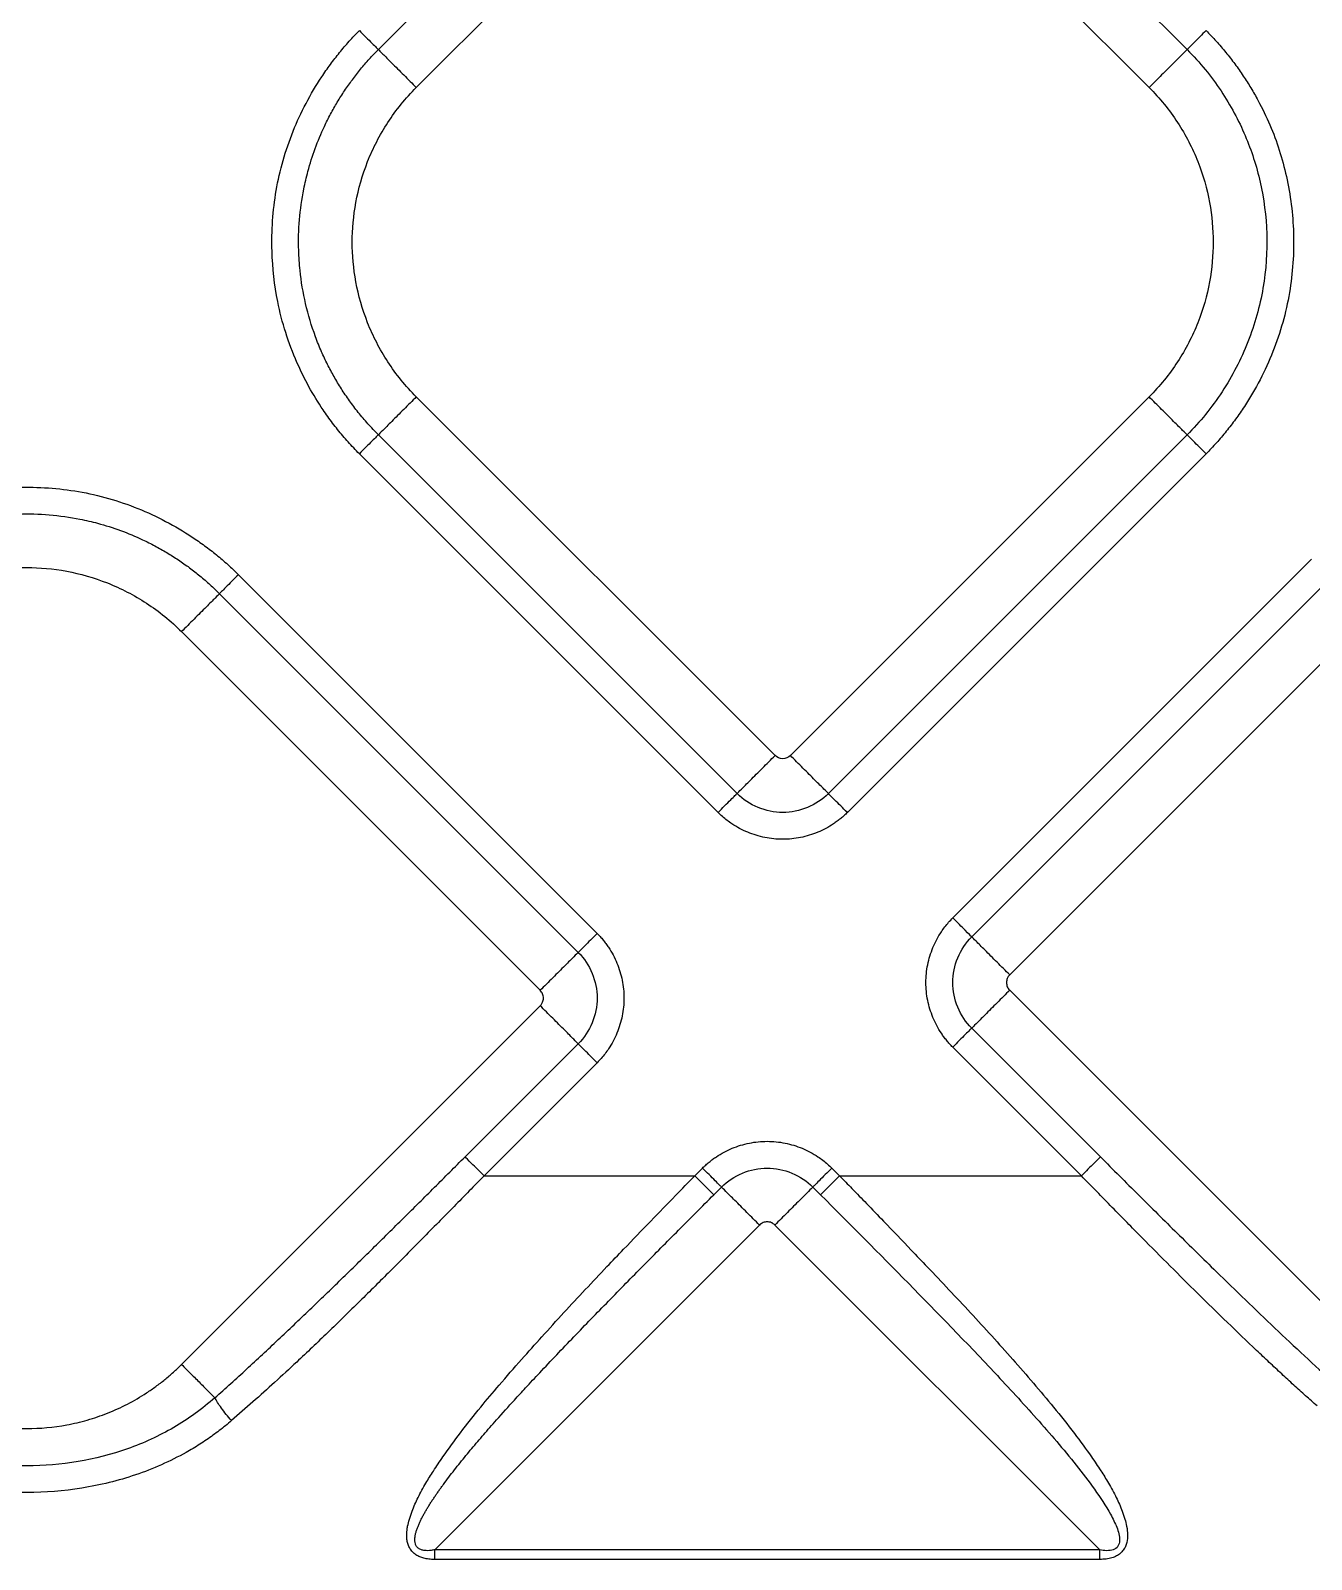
# Model space of a CAD drawing. Extents: x 0 to 84, y -21 to 126.
# Drawn here: x 36.848 to 39.2, y 25.899 to 28.707 of the extents above; entities that cross this region are included whole.
import ezdxf

# ---------------------------------------------------------------- set-up
doc = ezdxf.new("R2010")
doc.units = 0
doc.header["$MEASUREMENT"] = 0
doc.layers.add('1', color=4, linetype='Continuous')

# ---------------------------------------------------------------- blocks, each defined once
blk = doc.blocks.new('PRODIGY')
at = {"layer": '1', "color": 3, "linetype": 'Continuous', "lineweight": 25}
for p, q in [((37.4864, 28.6718), (38.1451, 29.3305)), ((38.3127, 29.3305), (38.9714, 28.6718)), ((37.5561, 28.6021), (38.2148, 29.2608)), ((38.243, 29.2608), (38.9017, 28.6021)), ((38.2148, 27.3755), (37.5561, 28.0341)), ((38.9017, 28.0341), (38.243, 27.3755)), ((38.1451, 27.3058), (37.4864, 27.9644)), ((38.9714, 27.9644), (38.3127, 27.3058)), ((38.1102, 27.2709), (37.4515, 27.9296)), ((39.0063, 27.9296), (38.3476, 27.2709)), ((38.5411, 27.0774), (39.1998, 27.7361)), ((37.2295, 27.7076), (37.8882, 27.0489)), ((38.576, 27.0426), (39.2346, 27.7012)), ((37.1947, 27.6727), (37.8533, 27.0141)), ((38.6457, 26.9729), (39.3043, 27.6315)), ((37.125, 27.603), (37.7836, 26.9444)), ((38.6457, 26.9446), (39.3043, 26.2859)), ((37.125, 26.2574), (37.7836, 26.9161)), ((38.576, 26.8749), (38.8122, 26.6387)), ((37.6456, 26.6387), (37.8533, 26.8464)), ((38.5411, 26.84), (38.7773, 26.6038)), ((37.6805, 26.6038), (37.8882, 26.8115)), ((38.0817, 26.618), (38.0675, 26.6038)), ((38.3333, 26.6038), (38.3191, 26.618)), ((37.6805, 26.6038), (38.0675, 26.6038)), ((38.3333, 26.6038), (38.7773, 26.6038)), ((38.1023, 26.569), (38.1166, 26.5832)), ((38.2985, 26.569), (38.2842, 26.5832)), ((37.5898, 25.9171), (38.1863, 26.5135)), ((38.811, 25.9171), (38.2145, 26.5135)), ((38.811, 25.9171), (37.5898, 25.9171)), ((38.811, 25.8994), (37.5898, 25.8994))]:
    blk.add_line(p, q, dxfattribs=at)
for points, knots in [([(37.4515, 27.9296), (37.448, 27.9331), (37.441, 27.9403), (37.4309, 27.9513), (37.4211, 27.9625), (37.4116, 27.9741), (37.4024, 27.9859), (37.3935, 27.9979), (37.3783, 28.0198), (37.3583, 28.0523), (37.3349, 28.0997), (37.3152, 28.1519), (37.2977, 28.2199), (37.29, 28.2891), (37.2913, 28.3575), (37.298, 28.4134), (37.3105, 28.4685), (37.329, 28.5221), (37.3528, 28.5735), (37.3767, 28.6139), (37.398, 28.6445), (37.4149, 28.6663), (37.4326, 28.6872), (37.4452, 28.7002), (37.4515, 28.7067)], [0, 0, 0, 0, 0.017341, 0.034665, 0.051985, 0.069313, 0.086663, 0.104047, 0.121478, 0.179141, 0.236743, 0.304922, 0.372836, 0.480686, 0.54577, 0.610337, 0.67596, 0.741895, 0.807114, 0.872629, 0.904913, 0.936849, 0.968517, 1, 1, 1, 1]), ([(37.4515, 28.7067), (37.4555, 28.7028), (37.4596, 28.6986), (37.4676, 28.6907), (37.4714, 28.6868), (37.4779, 28.6803), (37.4806, 28.6776), (37.4845, 28.6737), (37.4858, 28.6725), (37.4864, 28.6718)], [0, 0, 0, 0, 0.25, 0.25, 0.5, 0.5, 0.75, 0.75, 1, 1, 1, 1]), ([(39.0063, 28.7067), (39.0026, 28.703), (38.9986, 28.6991), (38.9909, 28.6913), (38.9871, 28.6875), (38.9804, 28.6809), (38.9776, 28.678), (38.9734, 28.6738), (38.9721, 28.6725), (38.9714, 28.6718)], [0, 0, 0, 0, 0.25, 0.25, 0.5, 0.5, 0.75, 0.75, 1, 1, 1, 1]), ([(39.0063, 28.7067), (39.0094, 28.7035), (39.0157, 28.6971), (39.0249, 28.6872), (39.0339, 28.6771), (39.0425, 28.6667), (39.051, 28.6562), (39.0592, 28.6454), (39.0671, 28.6344), (39.0771, 28.6199), (39.0888, 28.6014), (39.1057, 28.5717), (39.1241, 28.534), (39.1415, 28.4872), (39.1547, 28.4382), (39.1636, 28.3873), (39.1677, 28.3341), (39.1667, 28.28), (39.1602, 28.2249), (39.148, 28.1703), (39.1298, 28.1167), (39.1062, 28.0651), (39.0822, 28.0242), (39.0608, 27.9931), (39.0436, 27.9708), (39.0256, 27.9495), (39.0127, 27.9362), (39.0063, 27.9296)], [0, 0, 0, 0, 0.015653, 0.03129, 0.046922, 0.062557, 0.078206, 0.093877, 0.10958, 0.125325, 0.155378, 0.185662, 0.243925, 0.301095, 0.359088, 0.419952, 0.480645, 0.544392, 0.607866, 0.673169, 0.738587, 0.80425, 0.870202, 0.903106, 0.935649, 0.967918, 1, 1, 1, 1]), ([(37.4864, 27.9644), (37.4831, 27.9678), (37.4766, 27.9744), (37.4673, 27.9846), (37.4582, 27.995), (37.4495, 28.0055), (37.4412, 28.0162), (37.4333, 28.027), (37.4257, 28.038), (37.4184, 28.049), (37.4115, 28.0601), (37.405, 28.0713), (37.3988, 28.0825), (37.3929, 28.0938), (37.3874, 28.1053), (37.3797, 28.1221), (37.3665, 28.1549), (37.3516, 28.2045), (37.3427, 28.2579), (37.3392, 28.3095), (37.3405, 28.3595), (37.3473, 28.408), (37.3609, 28.4659), (37.3778, 28.5121), (37.3984, 28.5534), (37.4108, 28.5752), (37.4241, 28.5963), (37.4384, 28.6166), (37.4536, 28.636), (37.4695, 28.6545), (37.4808, 28.6661), (37.4864, 28.6718)], [0, 0, 0, 0, 0.017778, 0.03543, 0.052951, 0.070336, 0.08758, 0.104678, 0.121627, 0.138422, 0.15506, 0.171537, 0.187851, 0.204008, 0.220236, 0.23663, 0.2744, 0.355233, 0.434068, 0.480754, 0.552371, 0.624938, 0.667358, 0.779414, 0.811539, 0.843523, 0.875325, 0.90691, 0.938239, 0.96928, 1, 1, 1, 1]), ([(37.4864, 28.6718), (37.4877, 28.6705), (37.4904, 28.6678), (37.4988, 28.6595), (37.5044, 28.6538), (37.5177, 28.6405), (37.5253, 28.6329), (37.5408, 28.6174), (37.5487, 28.6095), (37.5561, 28.6021)], [0, 0, 0, 0, 0.25, 0.25, 0.5, 0.5, 0.75, 0.75, 1, 1, 1, 1]), ([(38.9714, 28.6718), (38.9701, 28.6705), (38.9674, 28.6678), (38.959, 28.6595), (38.9534, 28.6538), (38.9401, 28.6405), (38.9325, 28.6329), (38.917, 28.6174), (38.9091, 28.6095), (38.9017, 28.6021)], [0, 0, 0, 0, 0.25, 0.25, 0.5, 0.5, 0.75, 0.75, 1, 1, 1, 1]), ([(38.9714, 28.6718), (38.9951, 28.6482), (39.016, 28.6225), (39.0515, 28.5692), (39.0663, 28.5416), (39.0839, 28.5), (39.0891, 28.4863), (39.0983, 28.4578), (39.1023, 28.4432), (39.1125, 28.3979), (39.1167, 28.3662), (39.1187, 28.3009), (39.1165, 28.2673), (39.1051, 28.2005), (39.0958, 28.1672), (39.0706, 28.103), (39.0546, 28.0721), (39.0168, 28.0147), (38.9951, 27.9881), (38.9714, 27.9644)], [0, 0, 0, 0, 0.125, 0.125, 0.25, 0.25, 0.3125, 0.3125, 0.375, 0.375, 0.5, 0.5, 0.625, 0.625, 0.75, 0.75, 0.875, 0.875, 1, 1, 1, 1]), ([(37.5561, 28.0341), (37.5365, 28.0538), (37.5189, 28.0754), (37.4889, 28.1213), (37.4764, 28.1456), (37.4569, 28.195), (37.4498, 28.2202), (37.4406, 28.2699), (37.4385, 28.2945), (37.4385, 28.3418), (37.4406, 28.3664), (37.4498, 28.4161), (37.4569, 28.4413), (37.4764, 28.4907), (37.4889, 28.515), (37.5189, 28.5609), (37.5365, 28.5825), (37.5561, 28.6021)], [0, 0, 0, 0, 0.125, 0.125, 0.25, 0.25, 0.375, 0.375, 0.5, 0.5, 0.625, 0.625, 0.75, 0.75, 0.875, 0.875, 1, 1, 1, 1]), ([(38.9017, 28.6021), (38.9213, 28.5825), (38.9389, 28.5609), (38.9689, 28.515), (38.9814, 28.4907), (39.0009, 28.4413), (39.008, 28.4161), (39.0172, 28.3664), (39.0193, 28.3418), (39.0193, 28.2945), (39.0172, 28.2699), (39.008, 28.2202), (39.0009, 28.195), (38.9814, 28.1456), (38.9689, 28.1213), (38.9389, 28.0754), (38.9213, 28.0538), (38.9017, 28.0341)], [0, 0, 0, 0, 0.125, 0.125, 0.25, 0.25, 0.375, 0.375, 0.5, 0.5, 0.625, 0.625, 0.75, 0.75, 0.875, 0.875, 1, 1, 1, 1]), ([(37.5561, 28.0341), (37.5487, 28.0268), (37.5408, 28.0189), (37.5253, 28.0034), (37.5177, 27.9958), (37.5044, 27.9825), (37.4988, 27.9768), (37.4904, 27.9685), (37.4877, 27.9658), (37.4864, 27.9644)], [0, 0, 0, 0, 0.25, 0.25, 0.5, 0.5, 0.75, 0.75, 1, 1, 1, 1]), ([(38.9714, 27.9644), (38.9701, 27.9658), (38.9674, 27.9685), (38.959, 27.9768), (38.9534, 27.9825), (38.9401, 27.9958), (38.9325, 28.0034), (38.917, 28.0189), (38.9091, 28.0268), (38.9017, 28.0341)], [0, 0, 0, 0, 0.25, 0.25, 0.5, 0.5, 0.75, 0.75, 1, 1, 1, 1]), ([(37.4864, 27.9644), (37.4858, 27.9638), (37.4845, 27.9626), (37.4806, 27.9587), (37.4779, 27.956), (37.4714, 27.9494), (37.4676, 27.9456), (37.4596, 27.9377), (37.4555, 27.9335), (37.4515, 27.9296)], [0, 0, 0, 0, 0.25, 0.25, 0.5, 0.5, 0.75, 0.75, 1, 1, 1, 1]), ([(39.0063, 27.9296), (39.0023, 27.9335), (38.9982, 27.9377), (38.9902, 27.9456), (38.9864, 27.9494), (38.9799, 27.956), (38.9772, 27.9587), (38.9733, 27.9626), (38.972, 27.9638), (38.9714, 27.9644)], [0, 0, 0, 0, 0.25, 0.25, 0.5, 0.5, 0.75, 0.75, 1, 1, 1, 1]), ([(36.4524, 27.7076), (36.456, 27.7111), (36.4631, 27.7181), (36.4741, 27.7282), (36.4854, 27.738), (36.4969, 27.7475), (36.5087, 27.7567), (36.5208, 27.7656), (36.5426, 27.7808), (36.5752, 27.8008), (36.6225, 27.8242), (36.6747, 27.8439), (36.7428, 27.8614), (36.812, 27.8691), (36.8803, 27.8678), (36.9362, 27.8611), (36.9913, 27.8486), (37.0449, 27.8302), (37.0963, 27.8063), (37.1367, 27.7824), (37.1673, 27.7611), (37.1892, 27.7443), (37.21, 27.7265), (37.223, 27.7139), (37.2295, 27.7076)], [0, 0, 0, 0, 0.017341, 0.034665, 0.051985, 0.069313, 0.086663, 0.104047, 0.121478, 0.179141, 0.236743, 0.304922, 0.372836, 0.480686, 0.54577, 0.610337, 0.67596, 0.741895, 0.807114, 0.872629, 0.904913, 0.936849, 0.968517, 1, 1, 1, 1]), ([(36.4873, 27.6727), (36.4906, 27.676), (36.4972, 27.6825), (36.5074, 27.6919), (36.5178, 27.7009), (36.5284, 27.7096), (36.539, 27.7179), (36.5499, 27.7259), (36.5608, 27.7335), (36.5718, 27.7407), (36.5829, 27.7476), (36.5941, 27.7541), (36.6053, 27.7603), (36.6166, 27.7662), (36.6281, 27.7718), (36.6449, 27.7794), (36.6777, 27.7926), (36.7274, 27.8075), (36.7808, 27.8164), (36.8323, 27.8199), (36.8824, 27.8186), (36.9309, 27.8118), (36.9888, 27.7983), (37.035, 27.7814), (37.0762, 27.7607), (37.0981, 27.7483), (37.1192, 27.735), (37.1395, 27.7207), (37.1588, 27.7055), (37.1773, 27.6896), (37.1889, 27.6783), (37.1947, 27.6727)], [0, 0, 0, 0, 0.017777, 0.035429, 0.05295, 0.070335, 0.087578, 0.104677, 0.121626, 0.138421, 0.155059, 0.171536, 0.18785, 0.204007, 0.220236, 0.23663, 0.2744, 0.355233, 0.434067, 0.480754, 0.552372, 0.624938, 0.667358, 0.779414, 0.811539, 0.843523, 0.875326, 0.90691, 0.93824, 0.96928, 1, 1, 1, 1]), ([(36.557, 27.603), (36.5766, 27.6226), (36.5982, 27.6402), (36.6442, 27.6702), (36.6684, 27.6827), (36.7179, 27.7022), (36.743, 27.7094), (36.7928, 27.7186), (36.8173, 27.7207), (36.8646, 27.7207), (36.8892, 27.7186), (36.9389, 27.7094), (36.9641, 27.7022), (37.0135, 27.6827), (37.0378, 27.6702), (37.0837, 27.6402), (37.1054, 27.6226), (37.125, 27.603)], [0, 0, 0, 0, 0.125, 0.125, 0.25, 0.25, 0.375, 0.375, 0.5, 0.5, 0.625, 0.625, 0.75, 0.75, 0.875, 0.875, 1, 1, 1, 1]), ([(37.2295, 27.7076), (37.2256, 27.7037), (37.2215, 27.6995), (37.2135, 27.6915), (37.2097, 27.6877), (37.2032, 27.6812), (37.2005, 27.6785), (37.1965, 27.6746), (37.1953, 27.6733), (37.1947, 27.6727)], [0, 0, 0, 0, 0.25, 0.25, 0.5, 0.5, 0.75, 0.75, 1, 1, 1, 1]), ([(37.1947, 27.6727), (37.1934, 27.6714), (37.1907, 27.6687), (37.1823, 27.6604), (37.1766, 27.6547), (37.1634, 27.6414), (37.1557, 27.6338), (37.1402, 27.6183), (37.1323, 27.6104), (37.125, 27.603)], [0, 0, 0, 0, 0.25, 0.25, 0.5, 0.5, 0.75, 0.75, 1, 1, 1, 1]), ([(38.1451, 27.3058), (38.1464, 27.3071), (38.1491, 27.3098), (38.1574, 27.3181), (38.1631, 27.3238), (38.1764, 27.3371), (38.184, 27.3447), (38.1995, 27.3602), (38.2074, 27.3681), (38.2148, 27.3755)], [0, 0, 0, 0, 0.25, 0.25, 0.5, 0.5, 0.75, 0.75, 1, 1, 1, 1]), ([(38.3127, 27.3058), (38.3114, 27.3071), (38.3087, 27.3098), (38.3004, 27.3181), (38.2948, 27.3238), (38.2815, 27.337), (38.2739, 27.3446), (38.2583, 27.3602), (38.2504, 27.3681), (38.243, 27.3755)], [0, 0, 0, 0, 0.25, 0.25, 0.5, 0.5, 0.75, 0.75, 1, 1, 1, 1]), ([(38.1102, 27.2709), (38.1141, 27.2749), (38.1183, 27.279), (38.1262, 27.287), (38.1301, 27.2908), (38.1366, 27.2973), (38.1393, 27.3), (38.1432, 27.3039), (38.1444, 27.3052), (38.1451, 27.3058)], [0, 0, 0, 0, 0.25, 0.25, 0.5, 0.5, 0.75, 0.75, 1, 1, 1, 1]), ([(38.3127, 27.3058), (38.3019, 27.2949), (38.2887, 27.2862), (38.2598, 27.2742), (38.2443, 27.271), (38.2136, 27.271), (38.198, 27.2742), (38.1691, 27.2862), (38.1559, 27.2949), (38.1451, 27.3058)], [0, 0, 0, 0, 0.25, 0.25, 0.5, 0.5, 0.75, 0.75, 1, 1, 1, 1]), ([(38.3476, 27.2709), (38.3393, 27.2792), (38.3311, 27.2874), (38.3185, 27.3001), (38.3141, 27.3044), (38.3127, 27.3058)], [0, 0, 0, 0, 0.5, 0.5, 1, 1, 1, 1]), ([(38.3476, 27.2709), (38.3457, 27.269), (38.3417, 27.2652), (38.3355, 27.2598), (38.3289, 27.2548), (38.3199, 27.2485), (38.3081, 27.2414), (38.2932, 27.2344), (38.2777, 27.2288), (38.2564, 27.2234), (38.2289, 27.2206), (38.2014, 27.2234), (38.1801, 27.2288), (38.1646, 27.2344), (38.1497, 27.2414), (38.1371, 27.2489), (38.1266, 27.2564), (38.1181, 27.2633), (38.1128, 27.2684), (38.1102, 27.2709)], [0, 0, 0, 0, 0.031198, 0.062422, 0.093752, 0.125266, 0.187622, 0.250173, 0.31267, 0.375042, 0.499989, 0.624937, 0.687308, 0.749825, 0.812368, 0.874743, 0.916727, 0.958417, 1, 1, 1, 1]), ([(38.5411, 26.84), (38.5392, 26.842), (38.5354, 26.8459), (38.53, 26.8522), (38.525, 26.8587), (38.5186, 26.8677), (38.5116, 26.8795), (38.5046, 26.8944), (38.499, 26.9099), (38.4936, 26.9312), (38.4908, 26.9587), (38.4936, 26.9862), (38.499, 27.0075), (38.5046, 27.023), (38.5116, 27.0379), (38.5191, 27.0505), (38.5266, 27.061), (38.5335, 27.0695), (38.5386, 27.0748), (38.5411, 27.0774)], [0, 0, 0, 0, 0.031198, 0.062422, 0.093752, 0.125266, 0.187622, 0.250173, 0.31267, 0.375042, 0.499989, 0.624937, 0.687308, 0.749825, 0.812368, 0.874743, 0.916727, 0.958417, 1, 1, 1, 1]), ([(38.576, 27.0426), (38.5746, 27.0439), (38.5702, 27.0483), (38.5576, 27.0609), (38.5494, 27.0692), (38.5411, 27.0774)], [0, 0, 0, 0, 0.5, 0.5, 1, 1, 1, 1]), ([(37.8882, 27.0489), (37.8799, 27.0407), (37.8717, 27.0324), (37.8591, 27.0198), (37.8547, 27.0154), (37.8533, 27.0141)], [0, 0, 0, 0, 0.5, 0.5, 1, 1, 1, 1]), ([(37.8882, 27.0489), (37.8901, 27.047), (37.8939, 27.043), (37.8993, 27.0368), (37.9044, 27.0303), (37.9107, 27.0212), (37.9177, 27.0094), (37.9247, 26.9945), (37.9303, 26.979), (37.9357, 26.9577), (37.9385, 26.9302), (37.9357, 26.9027), (37.9303, 26.8814), (37.9247, 26.8659), (37.9177, 26.851), (37.9102, 26.8384), (37.9027, 26.828), (37.8958, 26.8194), (37.8907, 26.8141), (37.8882, 26.8115)], [0, 0, 0, 0, 0.031198, 0.062422, 0.093752, 0.125266, 0.187622, 0.250173, 0.31267, 0.375042, 0.499989, 0.624937, 0.687308, 0.749825, 0.812368, 0.874743, 0.916727, 0.958417, 1, 1, 1, 1]), ([(38.576, 26.8749), (38.5651, 26.8857), (38.5563, 26.8989), (38.5444, 26.9278), (38.5412, 26.9434), (38.5412, 26.9741), (38.5444, 26.9896), (38.5563, 27.0185), (38.5651, 27.0317), (38.576, 27.0426)], [0, 0, 0, 0, 0.25, 0.25, 0.5, 0.5, 0.75, 0.75, 1, 1, 1, 1]), ([(38.6457, 26.9729), (38.6383, 26.9803), (38.6304, 26.9882), (38.6148, 27.0037), (38.6072, 27.0113), (38.5939, 27.0246), (38.5883, 27.0302), (38.5799, 27.0386), (38.5773, 27.0413), (38.576, 27.0426)], [0, 0, 0, 0, 0.25, 0.25, 0.5, 0.5, 0.75, 0.75, 1, 1, 1, 1]), ([(37.8533, 27.0141), (37.852, 27.0128), (37.8494, 27.0101), (37.841, 27.0017), (37.8354, 26.9961), (37.8221, 26.9828), (37.8145, 26.9752), (37.7989, 26.9597), (37.791, 26.9518), (37.7836, 26.9444)], [0, 0, 0, 0, 0.25, 0.25, 0.5, 0.5, 0.75, 0.75, 1, 1, 1, 1]), ([(37.8533, 27.0141), (37.8642, 27.0032), (37.873, 26.99), (37.8849, 26.9612), (37.8881, 26.9456), (37.8881, 26.9149), (37.8849, 26.8993), (37.873, 26.8704), (37.8642, 26.8572), (37.8533, 26.8464)], [0, 0, 0, 0, 0.25, 0.25, 0.5, 0.5, 0.75, 0.75, 1, 1, 1, 1]), ([(38.6457, 26.9729), (38.6451, 26.9722), (38.6439, 26.971), (38.6424, 26.9688), (38.6411, 26.966), (38.6401, 26.9626), (38.6397, 26.9587), (38.6401, 26.9548), (38.6412, 26.951), (38.643, 26.9475), (38.6448, 26.9456), (38.6457, 26.9446)], [0, 0, 0, 0, 0.082905, 0.165885, 0.250407, 0.376046, 0.500113, 0.624129, 0.749819, 0.875798, 1, 1, 1, 1]), ([(37.7836, 26.9161), (37.7842, 26.9167), (37.7854, 26.918), (37.7869, 26.9202), (37.7882, 26.9229), (37.7892, 26.9263), (37.7896, 26.9302), (37.7892, 26.9341), (37.7881, 26.9379), (37.7863, 26.9414), (37.7845, 26.9434), (37.7836, 26.9444)], [0, 0, 0, 0, 0.0829052, 0.165885, 0.2504074, 0.3760458, 0.500113, 0.6241289, 0.7498186, 0.8757975, 1, 1, 1, 1]), ([(38.6457, 26.9446), (38.6383, 26.9372), (38.6304, 26.9293), (38.6149, 26.9138), (38.6073, 26.9062), (38.594, 26.8929), (38.5883, 26.8873), (38.58, 26.8789), (38.5773, 26.8762), (38.576, 26.8749)], [0, 0, 0, 0, 0.25, 0.25, 0.5, 0.5, 0.75, 0.75, 1, 1, 1, 1]), ([(37.8533, 26.8464), (37.852, 26.8477), (37.8493, 26.8504), (37.841, 26.8588), (37.8353, 26.8644), (37.822, 26.8777), (37.8144, 26.8853), (37.7989, 26.9008), (37.791, 26.9087), (37.7836, 26.9161)], [0, 0, 0, 0, 0.25, 0.25, 0.5, 0.5, 0.75, 0.75, 1, 1, 1, 1]), ([(38.576, 26.8749), (38.5753, 26.8743), (38.5741, 26.873), (38.5702, 26.8691), (38.5675, 26.8664), (38.561, 26.8599), (38.5572, 26.8561), (38.5492, 26.8481), (38.545, 26.8439), (38.5411, 26.84)], [0, 0, 0, 0, 0.25, 0.25, 0.5, 0.5, 0.75, 0.75, 1, 1, 1, 1]), ([(37.8882, 26.8115), (37.8843, 26.8154), (37.8801, 26.8196), (37.8721, 26.8276), (37.8683, 26.8314), (37.8618, 26.8379), (37.8591, 26.8406), (37.8552, 26.8445), (37.854, 26.8458), (37.8533, 26.8464)], [0, 0, 0, 0, 0.25, 0.25, 0.5, 0.5, 0.75, 0.75, 1, 1, 1, 1]), ([(38.0817, 26.618), (38.0836, 26.6199), (38.0876, 26.6237), (38.0938, 26.6291), (38.1004, 26.6342), (38.1094, 26.6405), (38.1212, 26.6475), (38.1361, 26.6546), (38.1516, 26.6601), (38.1729, 26.6655), (38.2004, 26.6683), (38.2279, 26.6655), (38.2492, 26.6601), (38.2647, 26.6546), (38.2796, 26.6475), (38.2922, 26.64), (38.3027, 26.6326), (38.3112, 26.6256), (38.3165, 26.6205), (38.3191, 26.618)], [0, 0, 0, 0, 0.031198, 0.062422, 0.093752, 0.125266, 0.187622, 0.250173, 0.31267, 0.375042, 0.499989, 0.624937, 0.687308, 0.749825, 0.812368, 0.874743, 0.916727, 0.958417, 1, 1, 1, 1]), ([(37.1862, 26.1962), (37.196, 26.2049), (37.2155, 26.2224), (37.2446, 26.249), (37.2736, 26.2759), (37.3026, 26.303), (37.3316, 26.3304), (37.3605, 26.3581), (37.3894, 26.3859), (37.428, 26.4233), (37.4759, 26.4702), (37.5329, 26.5264), (37.5895, 26.5826), (37.6269, 26.62), (37.6456, 26.6387)], [0, 0, 0, 0, 0.061759, 0.123708, 0.185851, 0.248194, 0.310738, 0.373489, 0.43645, 0.499625, 0.625896, 0.751366, 0.876059, 1, 1, 1, 1]), ([(37.6805, 26.6038), (37.6722, 26.6121), (37.664, 26.6203), (37.6514, 26.6329), (37.647, 26.6373), (37.6456, 26.6387)], [0, 0, 0, 0, 0.5, 0.5, 1, 1, 1, 1]), ([(38.1166, 26.5832), (38.1159, 26.5838), (38.1147, 26.585), (38.1108, 26.5889), (38.1081, 26.5916), (38.1016, 26.5982), (38.0977, 26.602), (38.0898, 26.6099), (38.0856, 26.6141), (38.0817, 26.618)], [0, 0, 0, 0, 0.25, 0.25, 0.5, 0.5, 0.75, 0.75, 1, 1, 1, 1]), ([(38.1166, 26.5832), (38.1274, 26.594), (38.1406, 26.6028), (38.1695, 26.6147), (38.1851, 26.6179), (38.2157, 26.6179), (38.2313, 26.6147), (38.2602, 26.6028), (38.2734, 26.594), (38.2842, 26.5832)], [0, 0, 0, 0, 0.25, 0.25, 0.5, 0.5, 0.75, 0.75, 1, 1, 1, 1]), ([(38.3191, 26.618), (38.3152, 26.6141), (38.311, 26.6099), (38.3031, 26.602), (38.2992, 26.5982), (38.2927, 26.5916), (38.29, 26.5889), (38.2861, 26.585), (38.2849, 26.5838), (38.2842, 26.5832)], [0, 0, 0, 0, 0.25, 0.25, 0.5, 0.5, 0.75, 0.75, 1, 1, 1, 1]), ([(38.8122, 26.6387), (38.8108, 26.6373), (38.8064, 26.6329), (38.7938, 26.6203), (38.7856, 26.6121), (38.7773, 26.6038)], [0, 0, 0, 0, 0.5, 0.5, 1, 1, 1, 1]), ([(38.8122, 26.6387), (38.8238, 26.627), (38.8472, 26.6037), (38.8824, 26.5687), (38.9177, 26.5336), (38.9532, 26.4984), (38.989, 26.4633), (39.0308, 26.4224), (39.0786, 26.3759), (39.1326, 26.3243), (39.1868, 26.2732), (39.2233, 26.2398), (39.2416, 26.2232)], [0, 0, 0, 0, 0.0826036, 0.1655134, 0.2487355, 0.3322763, 0.4161421, 0.5003396, 0.6257303, 0.7507865, 0.8755339, 1, 1, 1, 1]), ([(37.6805, 26.6038), (37.6714, 26.5945), (37.6531, 26.5757), (37.6251, 26.5472), (37.5963, 26.5179), (37.5572, 26.4783), (37.5093, 26.43), (37.4515, 26.3725), (37.3945, 26.3168), (37.3422, 26.2671), (37.2963, 26.2248), (37.2565, 26.1889), (37.23, 26.1657), (37.2168, 26.1543)], [0, 0, 0, 0, 0.059976, 0.121589, 0.184847, 0.249759, 0.379545, 0.499636, 0.627911, 0.749681, 0.835243, 0.91869, 1, 1, 1, 1]), ([(37.5898, 25.8994), (37.588, 25.8995), (37.5843, 25.8995), (37.5791, 25.8999), (37.573, 25.9008), (37.5661, 25.9025), (37.5586, 25.9056), (37.5519, 25.9102), (37.5465, 25.9162), (37.5423, 25.9232), (37.5398, 25.9305), (37.5386, 25.938), (37.5384, 25.9454), (37.5389, 25.953), (37.5404, 25.9621), (37.5435, 25.974), (37.5496, 25.9917), (37.5594, 26.0141), (37.5727, 26.0386), (37.5883, 26.0633), (37.6091, 26.0942), (37.6378, 26.1336), (37.6725, 26.1773), (37.7103, 26.222), (37.7478, 26.265), (37.7875, 26.3094), (37.8395, 26.3663), (37.8897, 26.4198), (37.9431, 26.4757), (37.9851, 26.5192), (38.0287, 26.5641), (38.0557, 26.5918), (38.0675, 26.6038)], [0, 0, 0, 0, 0.005965, 0.01154, 0.016747, 0.025637, 0.033968, 0.042603, 0.051672, 0.060526, 0.069376, 0.077395, 0.086281, 0.094261, 0.10273, 0.117378, 0.135051, 0.165171, 0.19812, 0.226474, 0.260595, 0.319583, 0.384547, 0.440598, 0.508018, 0.567504, 0.63117, 0.754161, 0.801149, 0.877091, 0.946506, 1, 1, 1, 1]), ([(38.1023, 26.569), (38.101, 26.5703), (38.0966, 26.5747), (38.084, 26.5873), (38.0758, 26.5955), (38.0675, 26.6038)], [0, 0, 0, 0, 0.5, 0.5, 1, 1, 1, 1]), ([(38.3333, 26.6038), (38.325, 26.5955), (38.3168, 26.5873), (38.3042, 26.5747), (38.2998, 26.5703), (38.2985, 26.569)], [0, 0, 0, 0, 0.5, 0.5, 1, 1, 1, 1]), ([(38.3333, 26.6038), (38.3408, 26.5961), (38.3574, 26.5791), (38.3843, 26.5514), (38.4208, 26.5137), (38.4579, 26.475), (38.5113, 26.419), (38.5739, 26.3525), (38.6518, 26.267), (38.7154, 26.1931), (38.7632, 26.1331), (38.7918, 26.094), (38.8124, 26.0635), (38.8279, 26.0387), (38.8414, 26.0141), (38.8511, 25.9918), (38.8572, 25.9742), (38.8609, 25.9596), (38.8627, 25.9453), (38.8617, 25.9327), (38.8587, 25.9232), (38.8545, 25.9164), (38.8489, 25.9104), (38.8418, 25.9054), (38.8331, 25.9019), (38.8225, 25.8998), (38.815, 25.8996), (38.811, 25.8994)], [0, 0, 0, 0, 0.034327, 0.075287, 0.122936, 0.200905, 0.245914, 0.368929, 0.492056, 0.615518, 0.681903, 0.739513, 0.772743, 0.80193, 0.835008, 0.864915, 0.882197, 0.897078, 0.915141, 0.930523, 0.939241, 0.948148, 0.957157, 0.965969, 0.975994, 0.987222, 1, 1, 1, 1]), ([(39.2102, 26.1812), (39.2032, 26.1875), (39.1889, 26.2002), (39.1672, 26.2198), (39.145, 26.2402), (39.1222, 26.2614), (39.0889, 26.2928), (39.0448, 26.335), (38.992, 26.3866), (38.9397, 26.4387), (38.8876, 26.4912), (38.8332, 26.5466), (38.7962, 26.5845), (38.7773, 26.6038)], [0, 0, 0, 0, 0.046933, 0.095437, 0.145506, 0.197131, 0.250302, 0.373317, 0.50033, 0.616466, 0.738541, 0.866432, 1, 1, 1, 1]), ([(37.5898, 25.9171), (37.5877, 25.9167), (37.5835, 25.9159), (37.5773, 25.9154), (37.5712, 25.9156), (37.5654, 25.9167), (37.5603, 25.9191), (37.5564, 25.923), (37.5541, 25.928), (37.5532, 25.9335), (37.5534, 25.9393), (37.5544, 25.9453), (37.556, 25.9513), (37.558, 25.9572), (37.5604, 25.9632), (37.5631, 25.9691), (37.566, 25.975), (37.5691, 25.9808), (37.5723, 25.9866), (37.5757, 25.9923), (37.5791, 25.9981), (37.5827, 26.0037), (37.5864, 26.0094), (37.5902, 26.015), (37.594, 26.0206), (37.5979, 26.0262), (37.6019, 26.0317), (37.6111, 26.0444), (37.626, 26.064), (37.6471, 26.0901), (37.6687, 26.116), (37.6876, 26.1378), (37.7101, 26.1632), (37.732, 26.1875), (37.7585, 26.2163), (37.7947, 26.2551), (37.8453, 26.3083), (37.909, 26.3738), (37.9731, 26.4391), (38.0376, 26.5041), (38.0808, 26.5473), (38.1023, 26.569)], [0, 0, 0, 0, 0.00717, 0.014198, 0.021018, 0.027568, 0.033829, 0.039929, 0.046155, 0.052655, 0.059414, 0.066386, 0.073522, 0.080772, 0.088106, 0.095506, 0.102965, 0.110472, 0.118017, 0.125594, 0.133198, 0.140824, 0.148467, 0.156125, 0.163796, 0.171476, 0.179166, 0.186865, 0.224513, 0.262301, 0.300183, 0.338149, 0.359298, 0.414264, 0.4482, 0.490491, 0.592204, 0.694036, 0.795972, 0.897974, 1, 1, 1, 1]), ([(38.1863, 26.5135), (38.1789, 26.5208), (38.171, 26.5287), (38.1555, 26.5442), (38.1479, 26.5518), (38.1346, 26.5651), (38.1289, 26.5708), (38.1206, 26.5792), (38.1179, 26.5819), (38.1166, 26.5832)], [0, 0, 0, 0, 0.25, 0.25, 0.5, 0.5, 0.75, 0.75, 1, 1, 1, 1]), ([(38.2842, 26.5832), (38.2829, 26.5819), (38.2802, 26.5792), (38.2719, 26.5708), (38.2662, 26.5651), (38.2529, 26.5518), (38.2453, 26.5442), (38.2298, 26.5287), (38.2219, 26.5208), (38.2145, 26.5135)], [0, 0, 0, 0, 0.25, 0.25, 0.5, 0.5, 0.75, 0.75, 1, 1, 1, 1]), ([(38.2985, 26.569), (38.3525, 26.5149), (38.4063, 26.4608), (38.5132, 26.352), (38.5663, 26.2975), (38.6441, 26.2145), (38.6698, 26.1866), (38.7199, 26.1303), (38.7445, 26.1018), (38.7794, 26.058), (38.7907, 26.0432), (38.8121, 26.0133), (38.8222, 25.998), (38.8352, 25.9744), (38.8392, 25.9665), (38.8438, 25.9544), (38.8451, 25.9503), (38.847, 25.9422), (38.8476, 25.9381), (38.8473, 25.9303), (38.8464, 25.9266), (38.8425, 25.9206), (38.8394, 25.9183), (38.8322, 25.9158), (38.8281, 25.9154), (38.8196, 25.9156), (38.8153, 25.9162), (38.811, 25.9171)], [0, 0, 0, 0, 0.25, 0.25, 0.5, 0.5, 0.625, 0.625, 0.75, 0.75, 0.8125, 0.8125, 0.875, 0.875, 0.90625, 0.90625, 0.921875, 0.921875, 0.9375, 0.9375, 0.953125, 0.953125, 0.96875, 0.96875, 0.984375, 0.984375, 1, 1, 1, 1]), ([(38.2145, 26.5135), (38.2139, 26.5141), (38.2126, 26.5152), (38.2104, 26.5167), (38.2077, 26.518), (38.2043, 26.5191), (38.2004, 26.5194), (38.1965, 26.5191), (38.1927, 26.5179), (38.1892, 26.5161), (38.1872, 26.5143), (38.1863, 26.5135)], [0, 0, 0, 0, 0.082905, 0.165885, 0.250407, 0.376046, 0.500113, 0.624129, 0.749819, 0.875798, 1, 1, 1, 1]), ([(36.557, 26.2574), (36.5598, 26.2546), (36.5654, 26.2491), (36.5742, 26.2411), (36.5831, 26.2334), (36.5923, 26.2259), (36.6017, 26.2187), (36.6113, 26.2118), (36.6291, 26.1998), (36.6559, 26.1842), (36.6924, 26.1676), (36.7298, 26.1548), (36.779, 26.1432), (36.841, 26.1375), (36.903, 26.1432), (36.9521, 26.1548), (36.9896, 26.1676), (37.026, 26.1842), (37.0554, 26.2013), (37.0779, 26.2169), (37.0943, 26.2295), (37.1101, 26.243), (37.12, 26.2526), (37.125, 26.2574)], [0, 0, 0, 0, 0.018819, 0.037597, 0.05635, 0.075096, 0.09385, 0.112628, 0.131448, 0.195775, 0.260105, 0.321858, 0.383614, 0.500005, 0.616396, 0.678149, 0.739905, 0.804232, 0.868562, 0.901465, 0.93428, 0.967096, 1, 1, 1, 1]), ([(37.125, 26.2574), (37.1305, 26.2519), (37.1362, 26.2462), (37.1478, 26.2346), (37.1537, 26.2287), (37.1647, 26.2177), (37.1699, 26.2125), (37.1791, 26.2033), (37.1831, 26.1993), (37.1862, 26.1962)], [0, 0, 0, 0, 0.25, 0.25, 0.5, 0.5, 0.75, 0.75, 1, 1, 1, 1]), ([(37.1862, 26.1962), (37.163, 26.1756), (37.1376, 26.1574), (37.0838, 26.1262), (37.0553, 26.1131), (36.9668, 26.0817), (36.9039, 26.0713), (36.7781, 26.0713), (36.7152, 26.0817), (36.6267, 26.1131), (36.5982, 26.1262), (36.5444, 26.1574), (36.519, 26.1756), (36.4957, 26.1962)], [0, 0, 0, 0, 0.125, 0.125, 0.25, 0.25, 0.5, 0.5, 0.75, 0.75, 0.875, 0.875, 1, 1, 1, 1]), ([(37.2168, 26.1543), (37.2102, 26.1618), (37.2036, 26.1699), (37.1928, 26.1848), (37.1885, 26.1914), (37.1862, 26.1962)], [0, 0, 0, 0, 0.5, 0.5, 1, 1, 1, 1]), ([(37.2168, 26.1543), (37.2132, 26.1512), (37.2058, 26.1449), (37.1944, 26.136), (37.1828, 26.1273), (37.1708, 26.119), (37.1586, 26.1109), (37.1461, 26.1032), (37.123, 26.0899), (37.0883, 26.0725), (37.0409, 26.0541), (36.9919, 26.0398), (36.9256, 26.0264), (36.841, 26.0198), (36.7564, 26.0264), (36.6901, 26.0398), (36.6411, 26.0541), (36.5938, 26.0725), (36.5556, 26.0916), (36.5264, 26.1089), (36.505, 26.1231), (36.4845, 26.1381), (36.4716, 26.1489), (36.4651, 26.1543)], [0, 0, 0, 0, 0.017909, 0.035836, 0.053795, 0.071801, 0.089868, 0.108008, 0.126237, 0.188387, 0.251466, 0.313533, 0.376149, 0.500004, 0.623812, 0.686373, 0.748412, 0.8115, 0.87378, 0.905738, 0.937378, 0.968774, 1, 1, 1, 1])]:
    blk.add_open_spline(points, degree=3, knots=knots, dxfattribs=at)
for points in [[(38.243, 27.3755), (38.2393, 27.3718), (38.2289, 27.3675), (38.2185, 27.3718), (38.2148, 27.3755)], [(37.5898, 25.8994), (37.5898, 25.9051), (37.5898, 25.9111), (37.5898, 25.9171)], [(38.811, 25.8994), (38.811, 25.9047), (38.811, 25.9107), (38.811, 25.9171)]]:
    blk.add_open_spline(points, degree=3, dxfattribs=at)

msp = doc.modelspace()

# ---------------------------------------------------------------- block references
at = {"layer": '1'}
msp.add_blockref('PRODIGY', (0, 0), dxfattribs=at)

doc.saveas('drawing.dxf')
